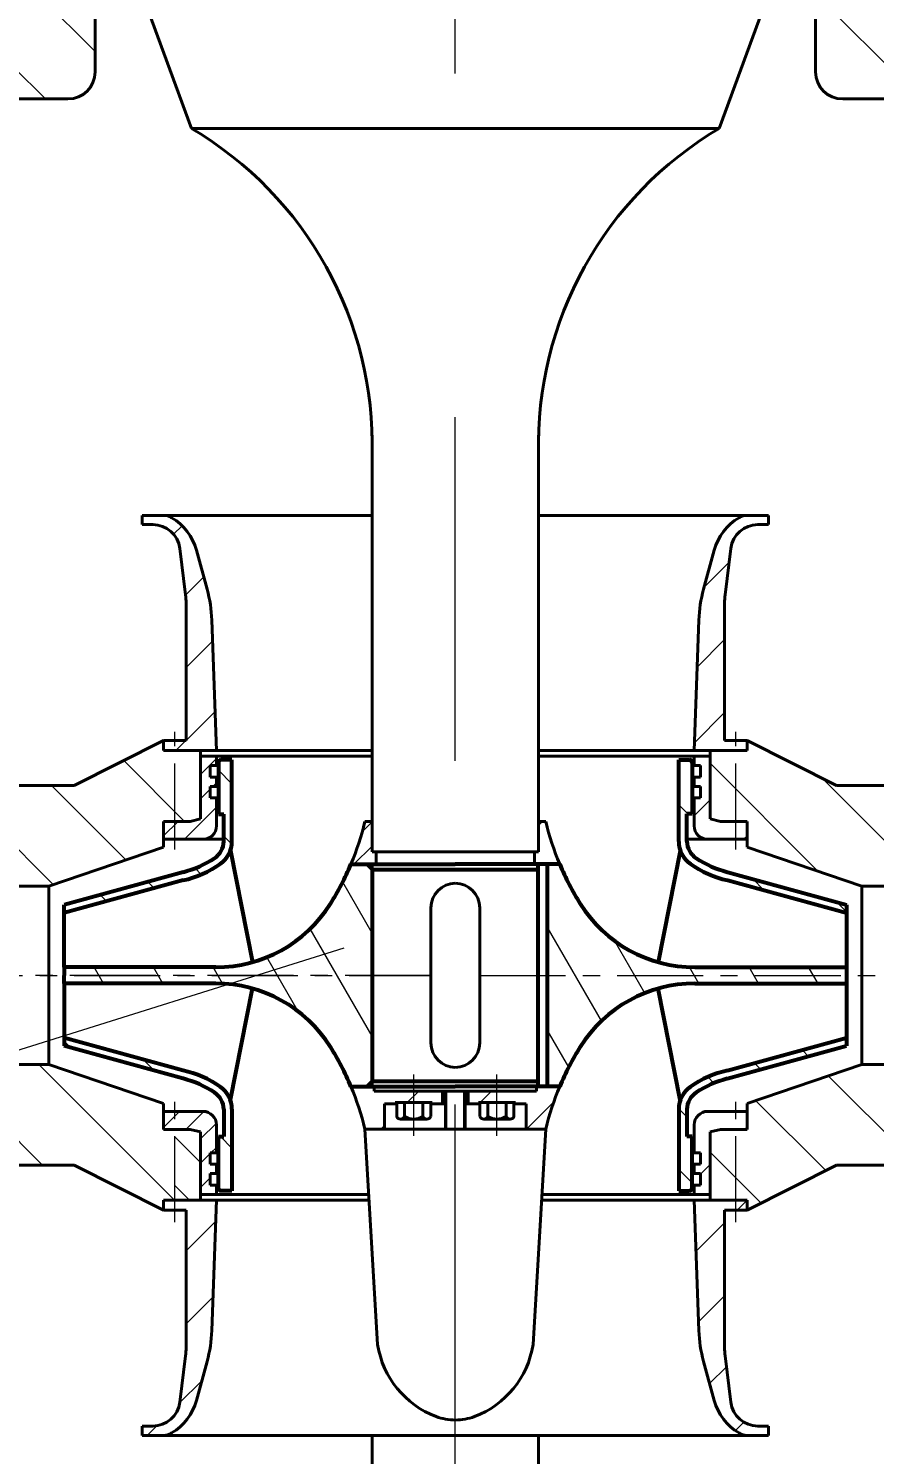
# Model space of a CAD drawing. Header units: millimetres. Extents: x 3913 to 6157, y -487 to 5915.
# Drawn here: x 5035 to 5348, y 277 to 804 of the extents above; entities that cross this region are included whole.
import ezdxf

# ---------------------------------------------------------------- set-up
doc = ezdxf.new("R2010")
doc.units = ezdxf.units.MM
doc.linetypes.add('осевая', pattern=[50.8, 31.75, -6.35, 6.35, -6.35])
doc.layers.get('0').update_dxf_attribs({"lineweight": 40})
for name, color, linetype, lineweight in [('0 МОЙ', 7, 'Continuous', 53), ('Оси', 7, 'осевая', 20), ('штриховка', 7, 'Continuous', 20)]:
    doc.layers.add(name, color=color, linetype=linetype, lineweight=lineweight)
doc.styles.add('ADRF1', font='isocpeur.ttf', dxfattribs={"oblique": 15})
doc.dimstyles.new('гост', dxfattribs={"dimtxt": 20, "dimasz": 30, "dimexe": 2, "dimexo": 0, "dimgap": 7, "dimtad": 1, "dimtoh": 1, "dimdec": 1, "dimtxsty": 'ADRF1', "dimcen": 2.5, "dimadec": 0, "dimazin": 0, "dimtfac": 1, "dimtdec": 1, "dimtmove": 0, "dimatfit": 3, "dimfxl": 1, "dimlwd": 20, "dimlwe": 20, "dimarcsym": 0})

# ---------------------------------------------------------------- blocks, each defined once
blk = doc.blocks.new('*D8')
at = {"layer": 'Defpoints', "color": 0, "transparency": 16777216}
for p in [(5193.03, 5841.21), (5974.94, 5841.21), (5193.03, -208.96)]:
    blk.add_point(p, dxfattribs=at)
at = {"layer": 'Оси', "color": 0, "linetype": 'Continuous', "lineweight": 20, "transparency": 16777216}
for p, q in [((5193.03, 5841.21), (5976.94, 5841.21)), ((5974.94, -148.96), (5974.94, 5781.21)), ((5193.03, -208.96), (5976.94, -208.96))]:
    blk.add_line(p, q, dxfattribs=at)
at = {"layer": 'Оси', "color": 0, "transparency": 16777216}
for points in [[(5964.94, 5781.21), (5984.94, 5781.21), (5974.94, 5841.21)], [(5964.94, -148.96), (5984.94, -148.96), (5974.94, -208.96)]]:
    blk.add_solid(points, dxfattribs=at)
at = {"layer": 'Оси', "color": 0, "transparency": 16777216, "insert": (5932.94, 2816.12), "char_height": 20, "attachment_point": 5, "rotation": 90, "style": 'ADRF1'}
blk.add_mtext('{\\H3.5x;6050}', dxfattribs=at)

msp = doc.modelspace()

# ---------------------------------------------------------------- hatches: boundary and pattern name
at = {"layer": 'Оси'}
h = msp.add_hatch(dxfattribs=at)
h.set_pattern_fill('ANSI31', color=256, scale=5, angle=90)
h.paths.add_polyline_path([(5110.53, 503.24), (5110.53, 533.38), (5106.53, 533.38, 0.414214), (5105.53, 532.38), (5105.53, 513.38), (5107.53, 513.38), (5107.53, 503.24, -0.250362), (5104.04, 497.08, -0.086533), (5092.46, 491.94), (5048.53, 479.88), (5048.53, 476.88), (5092.46, 488.94, 0.105411), (5106.22, 495.02, 0.246185)])
h.paths.add_polyline_path([(5048.53, 430.68), (5048.53, 427.68), (5092.46, 415.62, -0.086533), (5104.04, 410.48, -0.250362), (5107.53, 404.32), (5107.53, 394.18), (5105.53, 394.18), (5105.53, 375.18, 0.414214), (5106.53, 374.18), (5110.53, 374.18), (5110.53, 404.32, 0.246185), (5106.22, 412.54, 0.105411), (5092.46, 418.62)])
h.paths.add_polyline_path([(5280.53, 532.43, 0.414214), (5279.53, 533.43), (5275.53, 533.43), (5275.53, 503.24, 0.246185), (5279.84, 495.02, 0.105411), (5293.6, 488.94), (5337.53, 476.88), (5337.53, 479.88), (5293.6, 491.94, -0.086533), (5282.02, 497.08, -0.250362), (5278.53, 503.24), (5278.53, 513.43), (5280.53, 513.43)])
h.paths.add_polyline_path([(5280.53, 394.18), (5278.53, 394.18), (5278.53, 404.32, -0.250362), (5282.02, 410.48, -0.086533), (5293.6, 415.62), (5337.53, 427.68), (5337.53, 430.68), (5293.6, 418.62, 0.105411), (5279.84, 412.54, 0.246185), (5275.53, 404.32), (5275.53, 374.18), (5279.53, 374.18, 0.414214), (5280.53, 375.18)])
h = msp.add_hatch(dxfattribs=at)
h.set_pattern_fill('ANSI31', color=256, scale=6, angle=75)
h.paths.add_polyline_path([(5162.29, 493), (5160.43, 494.85), (5154.48, 494.85, -0.0414), (5146.87, 480.18, -0.257953), (5104.53, 456.78), (5048.53, 456.78), (5048.53, 453.78), (5162.29, 453.78)])
h.paths.add_polyline_path([(5162.29, 453.78), (5048.53, 453.78), (5048.53, 450.78), (5104.53, 450.78, -0.257953), (5146.87, 427.38, -0.0414), (5154.48, 412.7), (5160.43, 412.7), (5162.29, 414.56)])
h.paths.add_polyline_path([(5281.53, 450.78), (5337.53, 450.78), (5337.53, 453.78), (5226.93, 453.78), (5226.93, 412.7), (5231.59, 412.7, -0.0414), (5239.2, 427.38, -0.257953)])
h.paths.add_polyline_path([(5239.2, 480.18, -0.0414), (5231.59, 494.85), (5226.93, 494.85), (5226.93, 453.78), (5337.53, 453.78), (5337.53, 456.78), (5281.53, 456.78, -0.257953)])
at = {"layer": 'штриховка'}
h = msp.add_hatch(dxfattribs=at)
h.set_pattern_fill('ANSI31', color=256, scale=8, angle=90)
h.paths.add_polyline_path([(4892.86, 856.5), (4892.86, 876.1), (4848.28, 876.1), (4848.28, 863.05), (4794.39, 863.05), (4794.39, 854.11), (4777.25, 854.11), (4777.25, 863.05), (4742.73, 863.05), (4711.39, 829.97), (4711.39, 804.96), (4687.7, 804.96), (4678, 794.72), (4678, 762.07), (4710.94, 762.07), (4710.94, 727.32), (4746.95, 727.32), (4746.95, 762.07), (4756.6, 762.07), (4756.6, 795.36, -0.421846), (4763.44, 802.38), (4939.75, 802.38), (4943.86, 805.7), (4943.86, 856.5)])
h.paths.add_polyline_path([(4742.73, 863.05), (4709.42, 863.05), (4695.06, 846.64), (4711.39, 846.64), (4711.39, 829.97)], flags=17)
h.paths.add_polyline_path([(4698.66, 876.1), (4678, 876.1), (4678, 846.64), (4695.06, 846.64), (4709.42, 863.05), (4698.66, 863.05)], flags=17)
h.paths.add_polyline_path([(4955.37, 856.5), (4943.86, 856.5), (4943.86, 805.7), (4955.37, 815.03)])
h.paths.add_polyline_path([(4998.76, 850.18), (4998.76, 856.5), (4955.37, 856.5), (4955.37, 815.03)], flags=17)
h.paths.add_polyline_path([(5018.28, 846.5), (4998.76, 844.7), (4998.76, 850.18), (4955.37, 815.03), (4955.37, 802.38), (5015.28, 802.38, 0.414214), (5018.28, 805.38)], flags=17)
h.paths.add_polyline_path([(4955.37, 815.03), (4943.86, 805.7), (4943.86, 802.38), (4955.37, 802.38)])
h.paths.add_polyline_path([(4943.86, 788.69), (4922.85, 788.69), (4909.2, 777.63), (4943.86, 777.63)], flags=17)
h.paths.add_polyline_path([(4955.37, 788.69), (4943.86, 788.69), (4943.86, 777.63), (4955.37, 777.63)])
h.paths.add_polyline_path([(5059.96, 787.63), (5059.96, 850.36), (5054.26, 849.83), (5054.26, 857.25), (5043.97, 857.25), (5043.97, 848.88), (5033.54, 847.91), (5033.54, 795.69, -0.414214), (5026.54, 788.69), (4955.37, 788.69), (4955.37, 777.63), (5049.96, 777.63, 0.414214)])
h = msp.add_hatch(dxfattribs=at)
h.set_pattern_fill('ANSI31', color=256, scale=8, angle=90)
h.paths.add_polyline_path([(5493.21, 856.5), (5493.21, 876.1), (5537.79, 876.1), (5537.79, 863.05), (5591.68, 863.05), (5591.68, 854.11), (5608.81, 854.11), (5608.81, 863.05), (5643.34, 863.05), (5674.68, 829.97), (5674.68, 804.96), (5698.36, 804.96), (5708.06, 794.72), (5708.06, 762.07), (5675.12, 762.07), (5675.12, 727.32), (5639.11, 727.32), (5639.11, 762.07), (5629.47, 762.07), (5629.47, 795.36, 0.421846), (5622.62, 802.38), (5446.31, 802.38), (5442.21, 805.7), (5442.21, 856.5)])
h.paths.add_polyline_path([(5643.34, 863.05), (5676.65, 863.05), (5691, 846.64), (5674.68, 846.64), (5674.68, 829.97)], flags=17)
h.paths.add_polyline_path([(5687.4, 876.1), (5708.06, 876.1), (5708.06, 846.64), (5691, 846.64), (5676.65, 863.05), (5687.4, 863.05)], flags=17)
h.paths.add_polyline_path([(5430.69, 856.5), (5442.21, 856.5), (5442.21, 805.7), (5430.69, 815.03)])
h.paths.add_polyline_path([(5387.3, 850.18), (5387.3, 856.5), (5430.69, 856.5), (5430.69, 815.03)], flags=17)
h.paths.add_polyline_path([(5367.78, 846.5), (5387.3, 844.7), (5387.3, 850.18), (5430.69, 815.03), (5430.69, 802.38), (5370.78, 802.38, -0.414214), (5367.78, 805.38)], flags=17)
h.paths.add_polyline_path([(5430.69, 815.03), (5442.21, 805.7), (5442.21, 802.38), (5430.69, 802.38)])
h.paths.add_polyline_path([(5442.21, 788.69), (5463.21, 788.69), (5476.87, 777.63), (5442.21, 777.63)], flags=17)
h.paths.add_polyline_path([(5430.69, 788.69), (5442.21, 788.69), (5442.21, 777.63), (5430.69, 777.63)])
h.paths.add_polyline_path([(5326.11, 787.63), (5326.11, 850.36), (5331.81, 849.83), (5331.81, 857.25), (5342.09, 857.25), (5342.09, 848.88), (5352.52, 847.91), (5352.52, 795.69, 0.414214), (5359.52, 788.69), (5430.69, 788.69), (5430.69, 777.63), (5336.11, 777.63, -0.414214)])
h = msp.add_hatch(dxfattribs=at)
h.set_pattern_fill('ANSI31', color=256, scale=6)
h.paths.add_polyline_path([(5101.34, 596.45), (5097.38, 610.94, 0.198467), (5088.02, 623.01, 0.140532), (5085.37, 623.76), (5077.41, 623.76), (5077.41, 620.34), (5081.32, 620.34, -0.378562), (5091.24, 611.57), (5093.37, 594.4, -0.030819), (5093.56, 591.33), (5093.56, 540.53), (5089.42, 540.53), (5089.42, 536.82), (5104.84, 536.82), (5103.09, 585.07, 0.057759)])
h.paths.add_polyline_path([(5292.5, 591.33, -0.030819), (5292.69, 594.4), (5294.82, 611.57, -0.378562), (5304.74, 620.34), (5308.66, 620.34), (5308.66, 623.76), (5300.66, 623.76, 0.139023), (5298.04, 623.01, 0.198467), (5288.69, 610.94), (5284.72, 596.45, 0.057759), (5282.98, 585.07), (5281.22, 536.82), (5296.64, 536.82), (5296.64, 540.53), (5292.5, 540.53)])
h = msp.add_hatch(dxfattribs=at)
h.set_pattern_fill('ANSI31', color=256, scale=8, angle=90)
h.paths.add_polyline_path([(5085.23, 510.69), (5089.42, 510.69), (5089.42, 536.82), (5085.23, 536.82), (5085.23, 540.53), (5052.18, 523.93), (5003.05, 523.93), (4999.88, 520.88), (4999.88, 489.96), (4999.88, 486.78), (5007.22, 486.78, -0.414214), (5012.22, 481.78), (5012.22, 453.78), (5023.37, 453.78), (5023.37, 481.78, -0.414214), (5028.37, 486.78), (5042.88, 486.78), (5085.23, 501.09), (5085.23, 504.04)])
h.paths.add_polyline_path([(5098.96, 534.76), (5098.96, 536.82), (5089.42, 536.82), (5089.42, 510.69), (5095.11, 510.69), (5098.96, 511.59)])
h.paths.add_polyline_path([(5042.88, 420.78), (5028.37, 420.78, -0.414214), (5023.37, 425.78), (5023.37, 453.78), (5012.22, 453.78), (5012.22, 425.78, -0.414214), (5007.22, 420.78), (4999.88, 420.78), (4999.88, 417.59), (4999.88, 387.48), (5002.25, 383.62), (5052.18, 383.62), (5085.23, 367.03), (5085.23, 370.74), (5089.39, 370.74), (5089.39, 396.87), (5085.23, 396.87), (5085.23, 403.51), (5085.23, 406.46)])
h = msp.add_hatch(dxfattribs=at)
h.set_pattern_fill('ANSI31', color=256, scale=8, angle=90)
edge = h.paths.add_edge_path()
edge.add_line((5343.19, 420.78), (5357.69, 420.78))
edge.add_arc((5357.69, 425.78), 5, 270, 360)
edge.add_line((5362.69, 425.78), (5362.69, 453.78))
edge.add_line((5362.69, 453.78), (5373.84, 453.78))
edge.add_line((5373.84, 453.78), (5373.84, 425.78))
edge.add_arc((5378.7, 425.64), 4.86, 178.3117, 271.6883)
edge.add_line((5378.84, 420.78), (5381.11, 420.78))
edge.add_line((5381.11, 420.78), (5381.11, 387.48))
edge.add_line((5381.11, 387.48), (5380.95, 383.62))
edge.add_line((5380.95, 383.62), (5346.81, 383.62))
edge.add_line((5346.81, 383.62), (5310.64, 409.39))
edge.add_line((5310.64, 409.39), (5343.19, 420.78))
h.paths.add_polyline_path([(5296.67, 396.87), (5300.84, 396.87), (5300.84, 403.51), (5300.84, 406.46), (5310.64, 409.39), (5346.81, 383.62), (5333.88, 383.62), (5300.84, 367.03), (5300.84, 370.74), (5296.67, 370.74)])
h.paths.add_polyline_path([(5287.11, 395.97), (5290.95, 396.87), (5296.67, 396.87), (5296.67, 370.74), (5287.11, 370.74), (5287.11, 372.8)])
edge = h.paths.add_edge_path()
edge.add_line((5300.84, 510.69), (5296.64, 510.69))
edge.add_line((5296.64, 510.69), (5296.64, 536.82))
edge.add_line((5296.64, 536.82), (5300.84, 536.82))
edge.add_line((5300.84, 536.82), (5300.84, 540.53))
edge.add_line((5300.84, 540.53), (5333.88, 523.93))
edge.add_line((5333.88, 523.93), (5385.95, 523.93))
edge.add_line((5385.95, 523.93), (5386.19, 520.88))
edge.add_line((5386.19, 520.88), (5386.19, 486.78))
edge.add_line((5386.19, 486.78), (5377.99, 486.71))
edge.add_arc((5378.84, 481.78), 5, 99.8376, 180)
edge.add_line((5373.84, 481.78), (5373.84, 453.78))
edge.add_line((5373.84, 453.78), (5362.69, 453.78))
edge.add_line((5362.69, 453.78), (5362.69, 481.78))
edge.add_arc((5357.69, 481.78), 5, 0, 90)
edge.add_line((5357.69, 486.78), (5343.19, 486.78))
edge.add_line((5343.19, 486.78), (5300.84, 501.09))
edge.add_line((5300.84, 501.09), (5300.84, 504.04))
edge.add_line((5300.84, 504.04), (5300.84, 510.69))
h.paths.add_polyline_path([(5287.11, 534.76), (5287.11, 536.82), (5296.64, 536.82), (5296.64, 510.69), (5290.95, 510.69), (5287.11, 511.59)])
h = msp.add_hatch(dxfattribs=at)
h.set_pattern_fill('ANSI31', color=256, scale=2)
h.paths.add_polyline_path([(5104.84, 519.42), (5102.52, 519.42), (5102.52, 523.51), (5104.84, 523.51), (5104.84, 527.04), (5102.52, 527.04), (5102.52, 531.37), (5104.84, 531.37), (5104.84, 534.76), (5098.96, 534.76), (5098.96, 511.59), (5095.11, 510.69), (5089.42, 510.69), (5089.42, 504.04), (5099.84, 504.04, 0.414214), (5104.84, 509.04)])
h.paths.add_polyline_path([(5089.42, 510.69), (5085.23, 510.69), (5085.23, 504.04), (5089.42, 504.04)])
h.paths.add_polyline_path([(5104.84, 398.51, 0.414214), (5099.84, 403.51), (5089.39, 403.51), (5089.39, 396.87), (5095.11, 396.87), (5098.96, 395.97), (5098.96, 372.8), (5104.84, 372.8), (5104.84, 376.19), (5102.52, 376.19), (5102.52, 380.52), (5104.84, 380.52), (5104.84, 384.05), (5102.52, 384.05), (5102.52, 388.14), (5104.84, 388.14)])
h.paths.add_polyline_path([(5089.39, 403.51), (5085.23, 403.51), (5085.23, 396.87), (5089.39, 396.87)])
h = msp.add_hatch(dxfattribs=at)
h.set_pattern_fill('ANSI31', color=256, scale=6)
h.paths.add_polyline_path([(5104.84, 519.42), (5102.52, 519.42), (5102.52, 523.51), (5104.84, 523.51), (5104.84, 527.04), (5102.52, 527.04), (5102.52, 531.37), (5104.84, 531.37), (5104.84, 534.76), (5098.96, 534.76), (5098.96, 511.59), (5095.11, 510.69), (5089.42, 510.69), (5089.42, 504.04), (5099.84, 504.04, 0.414214), (5104.84, 509.04)])
h.paths.add_polyline_path([(5089.42, 510.69), (5085.23, 510.69), (5085.23, 504.04), (5089.42, 504.04)])
h.paths.add_polyline_path([(5104.84, 398.51, 0.414214), (5099.84, 403.51), (5089.39, 403.51), (5089.39, 396.87), (5095.11, 396.87), (5098.96, 395.97), (5098.96, 372.8), (5104.84, 372.8), (5104.84, 376.19), (5102.52, 376.19), (5102.52, 380.52), (5104.84, 380.52), (5104.84, 384.05), (5102.52, 384.05), (5102.52, 388.14), (5104.84, 388.14)])
h.paths.add_polyline_path([(5089.39, 403.51), (5085.23, 403.51), (5085.23, 396.87), (5089.39, 396.87)])
h = msp.add_hatch(dxfattribs=at)
h.set_pattern_fill('ANSI31', color=256, scale=6)
h.paths.add_polyline_path([(5281.22, 519.42), (5283.54, 519.42), (5283.54, 523.51), (5281.22, 523.51), (5281.22, 527.04), (5283.54, 527.04), (5283.54, 531.37), (5281.22, 531.37), (5281.22, 534.76), (5287.11, 534.76), (5287.11, 511.59), (5290.95, 510.69), (5296.64, 510.69), (5296.64, 504.04), (5286.22, 504.04, -0.414214), (5281.22, 509.04)])
h.paths.add_polyline_path([(5296.64, 510.69), (5300.84, 510.69), (5300.84, 504.04), (5296.64, 504.04)])
h.paths.add_polyline_path([(5281.22, 398.51, -0.414214), (5286.22, 403.51), (5296.67, 403.51), (5296.67, 396.87), (5290.95, 396.87), (5287.11, 395.97), (5287.11, 372.8), (5281.22, 372.8), (5281.22, 376.19), (5283.54, 376.19), (5283.54, 380.52), (5281.22, 380.52), (5281.22, 384.05), (5283.54, 384.05), (5283.54, 388.14), (5281.22, 388.14)])
h.paths.add_polyline_path([(5296.67, 403.51), (5300.84, 403.51), (5300.84, 396.87), (5296.67, 396.87)])
h = msp.add_hatch(dxfattribs=at)
h.set_pattern_fill('ANSI31', color=256, scale=6)
h.paths.add_polyline_path([(5281.22, 519.42), (5283.54, 519.42), (5283.54, 523.51), (5281.22, 523.51), (5281.22, 527.04), (5283.54, 527.04), (5283.54, 531.37), (5281.22, 531.37), (5281.22, 534.76), (5287.11, 534.76), (5287.11, 511.59), (5290.95, 510.69), (5296.64, 510.69), (5296.64, 504.04), (5286.22, 504.04, -0.414214), (5281.22, 509.04)])
h.paths.add_polyline_path([(5296.64, 510.69), (5300.84, 510.69), (5300.84, 504.04), (5296.64, 504.04)])
h.paths.add_polyline_path([(5281.22, 398.51, -0.414214), (5286.22, 403.51), (5296.67, 403.51), (5296.67, 396.87), (5290.95, 396.87), (5287.11, 395.97), (5287.11, 372.8), (5281.22, 372.8), (5281.22, 376.19), (5283.54, 376.19), (5283.54, 380.52), (5281.22, 380.52), (5281.22, 384.05), (5283.54, 384.05), (5283.54, 388.14), (5281.22, 388.14)])
h.paths.add_polyline_path([(5296.67, 403.51), (5300.84, 403.51), (5300.84, 396.87), (5296.67, 396.87)])
h = msp.add_hatch(dxfattribs=at)
h.set_pattern_fill('ANSI31', color=256, scale=2)
h.paths.add_polyline_path([(5162.29, 501.25), (5162.29, 510.58), (5159.65, 510.58, -0.0414), (5154.57, 494.85), (5163.83, 494.85), (5163.83, 499.43), (5162.29, 499.43)])
h = msp.add_hatch(dxfattribs=at)
h.set_pattern_fill('ANSI31', color=256, scale=6)
h.paths.add_polyline_path([(5162.29, 501.25), (5162.29, 510.58), (5159.65, 510.58, -0.0414), (5154.57, 494.85), (5163.83, 494.85), (5163.83, 499.43), (5162.29, 499.43)])
h = msp.add_hatch(dxfattribs=at)
h.set_pattern_fill('ANSI31', color=256, scale=6)
h.paths.add_polyline_path([(5223.78, 501.25), (5223.78, 510.58), (5226.41, 510.58, 0.0414), (5231.5, 494.85), (5222.24, 494.85), (5222.24, 499.43), (5223.78, 499.43)])
h = msp.add_hatch(dxfattribs=at)
h.set_pattern_fill('ANSI31', color=256, scale=6)
h.paths.add_polyline_path([(5223.78, 501.25), (5223.78, 510.58), (5226.41, 510.58, 0.0414), (5231.5, 494.85), (5222.24, 494.85), (5222.24, 499.43), (5223.78, 499.43)])
h = msp.add_hatch(dxfattribs=at)
h.set_pattern_fill('ANSI31', color=256, scale=6)
h.paths.add_polyline_path([(5177.66, 410.98), (5163.1, 410.98), (5163.1, 412.7), (5154.57, 412.7, -0.0414), (5159.65, 396.97), (5162.29, 396.97), (5166.84, 396.97), (5166.84, 406.3), (5170.85, 406.3), (5170.85, 406.75), (5177.66, 406.75)])
h.paths.add_polyline_path([(5188.24, 410.98), (5177.66, 410.98), (5177.66, 406.75), (5184.47, 406.75), (5184.47, 406.3), (5188.24, 406.3)])
h = msp.add_hatch(dxfattribs=at)
h.set_pattern_fill('ANSI31', color=256, scale=6)
h.paths.add_polyline_path([(5208.4, 410.98), (5222.96, 410.98), (5222.96, 412.7), (5231.5, 412.7, 0.0414), (5226.41, 396.97), (5223.78, 396.97), (5219.22, 396.97), (5219.22, 406.3), (5215.21, 406.3), (5215.21, 406.75), (5208.4, 406.75)])
h.paths.add_polyline_path([(5197.82, 410.98), (5208.4, 410.98), (5208.4, 406.75), (5201.6, 406.75), (5201.6, 406.3), (5197.82, 406.3)])
h = msp.add_hatch(dxfattribs=at)
h.set_pattern_fill('ANSI31', color=256, scale=4, angle=90)
h.set_pattern_definition([(135, (4134.474, -464.986), (-8.98026, -8.98026), [])])
h.paths.add_polyline_path([(5098.96, 395.97), (5095.11, 396.87), (5089.39, 396.87), (5089.39, 370.74), (5098.96, 370.74), (5098.96, 372.8)])
h = msp.add_hatch(dxfattribs=at)
h.set_pattern_fill('ANSI31', color=256, scale=6)
h.paths.add_polyline_path([(5104.84, 370.74), (5085.23, 370.74), (5085.23, 367.03), (5093.56, 367.03), (5093.56, 316.23, -0.030819), (5093.37, 313.15), (5091.24, 295.99, -0.378562), (5081.32, 287.22), (5077.41, 287.22), (5077.41, 283.79), (5085.4, 283.79, 0.139023), (5088.02, 284.54, 0.198467), (5097.38, 296.62), (5101.34, 311.11, 0.057759), (5103.09, 322.49)])
h = msp.add_hatch(dxfattribs=at)
h.set_pattern_fill('ANSI31', color=256, scale=6)
h.paths.add_polyline_path([(5281.22, 370.74), (5300.84, 370.74), (5300.84, 367.03), (5292.5, 367.03), (5292.5, 316.23, 0.030819), (5292.69, 313.15), (5294.82, 295.99, 0.378562), (5304.74, 287.22), (5308.66, 287.22), (5308.66, 283.79), (5300.66, 283.79, -0.139023), (5298.04, 284.54, -0.198467), (5288.69, 296.62), (5284.72, 311.11, -0.057759), (5282.98, 322.49)])

# ---------------------------------------------------------------- linework, layer by layer
for p, q in [((5059.96, 850.36), (5059.96, 787.63)), ((5326.11, 850.36), (5326.11, 787.63)), ((5073.48, 827.09), (5095.52, 766.73)), ((5312.58, 827.09), (5290.54, 766.73)), ((4779.93, 777.63), (5049.96, 777.63)), ((5606.13, 777.63), (5336.11, 777.63)), ((5095.52, 766.73), (5193.03, 766.73)), ((5290.54, 766.73), (5193.03, 766.73)), ((5162.29, 510.58), (5162.29, 653.37)), ((5162.29, 510.58), (5162.29, 649.77)), ((5223.78, 510.58), (5223.78, 653.37)), ((5223.78, 510.58), (5223.78, 650.37)), ((5085.4, 623.76), (5077.41, 623.76)), ((5077.41, 623.76), (5077.41, 620.34)), ((5077.41, 623.76), (5162.29, 623.76)), ((5085.4, 623.76), (5077.41, 623.76)), ((5077.41, 623.76), (5077.41, 620.34)), ((5077.41, 623.76), (5162.29, 623.76)), ((5088.23, 622.89), (5087.92, 623.07)), ((5088.23, 622.89), (5087.92, 623.07)), ((5308.66, 623.76), (5223.78, 623.76)), ((5308.66, 623.76), (5223.78, 623.76)), ((5297.83, 622.89), (5298.14, 623.07)), ((5297.83, 622.89), (5298.14, 623.07)), ((5300.66, 623.76), (5308.66, 623.76)), ((5300.66, 623.76), (5308.66, 623.76)), ((5308.66, 623.76), (5308.66, 620.34)), ((5308.66, 623.76), (5308.66, 620.34)), ((5081.32, 620.34), (5077.41, 620.34)), ((5081.32, 620.34), (5077.41, 620.34)), ((5304.74, 620.34), (5308.66, 620.34)), ((5304.74, 620.34), (5308.66, 620.34)), ((5093.37, 594.4), (5091.24, 611.57)), ((5093.37, 594.4), (5091.24, 611.57)), ((5292.69, 594.4), (5294.82, 611.57)), ((5292.69, 594.4), (5294.82, 611.57)), ((5101.34, 596.45), (5097.38, 610.94)), ((5101.34, 596.45), (5097.38, 610.94)), ((5284.72, 596.45), (5288.69, 610.94)), ((5284.72, 596.45), (5288.69, 610.94)), ((5093.56, 540.53), (5093.56, 591.33)), ((5093.56, 540.53), (5093.56, 591.33)), ((5292.5, 540.53), (5292.5, 591.33)), ((5292.5, 540.53), (5292.5, 591.33)), ((5104.84, 536.82), (5103.09, 585.07)), ((5104.84, 536.82), (5103.09, 585.07)), ((5281.22, 536.82), (5282.98, 585.07)), ((5281.22, 536.82), (5282.98, 585.07)), ((5085.23, 540.53), (5052.18, 523.93)), ((5085.23, 540.53), (5052.18, 523.93)), ((5085.23, 540.53), (5052.18, 523.93)), ((5085.23, 536.82), (5085.23, 540.53)), ((5085.23, 540.53), (5093.56, 540.53)), ((5085.23, 536.82), (5085.23, 540.53)), ((5085.23, 540.53), (5093.56, 540.53)), ((5300.84, 540.53), (5292.5, 540.53)), ((5300.84, 540.53), (5292.5, 540.53)), ((5300.84, 540.53), (5333.88, 523.93)), ((5300.84, 536.82), (5300.84, 540.53)), ((5300.84, 540.53), (5333.88, 523.93)), ((5300.84, 540.53), (5333.88, 523.93)), ((5300.84, 536.82), (5300.84, 540.53)), ((5104.84, 536.82), (5085.23, 536.82)), ((5104.84, 536.82), (5085.23, 536.82)), ((5098.96, 534.76), (5098.96, 536.82)), ((5098.96, 534.76), (5098.96, 536.82)), ((5098.96, 511.59), (5098.96, 534.76)), ((5098.96, 534.76), (5162.29, 534.76)), ((5098.96, 511.59), (5098.96, 534.76)), ((5098.96, 511.59), (5098.96, 534.76)), ((5098.96, 534.76), (5162.29, 534.76)), ((5104.84, 536.82), (5162.29, 536.82)), ((5104.84, 536.82), (5162.29, 536.82)), ((5104.84, 534.76), (5104.84, 531.37)), ((5104.84, 534.76), (5104.84, 531.37)), ((5162.25, 533.38), (5162.29, 533.38)), ((5162.25, 533.38), (5162.29, 533.38)), ((5162.25, 533.38), (5162.29, 533.38)), ((5162.25, 533.38), (5162.29, 533.38)), ((5281.22, 536.82), (5223.78, 536.82)), ((5281.22, 536.82), (5223.78, 536.82)), ((5287.11, 534.76), (5223.78, 534.76)), ((5287.11, 534.76), (5223.78, 534.76)), ((5223.81, 533.38), (5223.78, 533.38)), ((5223.81, 533.38), (5223.78, 533.38)), ((5223.81, 533.38), (5223.78, 533.38)), ((5223.81, 533.38), (5223.78, 533.38)), ((5281.22, 536.82), (5300.84, 536.82)), ((5281.22, 536.82), (5300.84, 536.82)), ((5281.22, 534.76), (5281.22, 531.37)), ((5281.22, 534.76), (5281.22, 531.37)), ((5287.11, 534.76), (5287.11, 536.82)), ((5287.11, 534.76), (5287.11, 536.82)), ((5287.11, 511.59), (5287.11, 534.76)), ((5287.11, 511.59), (5287.11, 534.76)), ((5287.11, 511.59), (5287.11, 534.76)), ((5104.84, 531.37), (5102.52, 531.37)), ((5102.52, 531.37), (5102.52, 527.04)), ((5104.84, 531.37), (5102.52, 531.37)), ((5102.52, 531.37), (5102.52, 527.04)), ((5102.52, 527.04), (5104.84, 527.04)), ((5102.52, 527.04), (5104.84, 527.04)), ((5104.84, 531.37), (5105.53, 531.37)), ((5104.84, 527.04), (5104.84, 523.51)), ((5104.84, 527.04), (5104.84, 523.51)), ((5104.84, 527.04), (5104.84, 523.51)), ((5104.84, 527.04), (5104.84, 523.51)), ((5104.84, 527.04), (5104.84, 523.51)), ((5104.84, 527.04), (5104.84, 523.51)), ((5104.84, 527.04), (5105.53, 527.04)), ((5281.22, 531.37), (5280.53, 531.37)), ((5281.22, 527.04), (5280.53, 527.04)), ((5281.22, 531.37), (5283.54, 531.37)), ((5281.22, 531.37), (5283.54, 531.37)), ((5281.22, 527.04), (5281.22, 523.51)), ((5281.22, 527.04), (5281.22, 523.51)), ((5283.54, 527.04), (5281.22, 527.04)), ((5281.22, 527.04), (5281.22, 523.51)), ((5281.22, 527.04), (5281.22, 523.51)), ((5281.22, 527.04), (5281.22, 523.51)), ((5281.22, 527.04), (5281.22, 523.51)), ((5283.54, 527.04), (5281.22, 527.04)), ((5283.54, 531.37), (5283.54, 527.04)), ((5283.54, 531.37), (5283.54, 527.04)), ((5052.18, 523.93), (4938.34, 523.93)), ((5052.18, 523.93), (4938.34, 523.93)), ((5104.84, 523.51), (5102.52, 523.51)), ((5102.52, 523.51), (5102.52, 519.42)), ((5104.84, 523.51), (5102.52, 523.51)), ((5102.52, 523.51), (5102.52, 519.42)), ((5104.84, 523.51), (5102.52, 523.51)), ((5102.52, 523.51), (5102.52, 519.42)), ((5104.84, 523.51), (5105.53, 523.51)), ((5281.22, 523.51), (5280.53, 523.51)), ((5281.22, 523.51), (5283.54, 523.51)), ((5281.22, 523.51), (5283.54, 523.51)), ((5281.22, 523.51), (5283.54, 523.51)), ((5283.54, 523.51), (5283.54, 519.42)), ((5283.54, 523.51), (5283.54, 519.42)), ((5283.54, 523.51), (5283.54, 519.42)), ((5333.88, 523.93), (5447.73, 523.93)), ((5333.88, 523.93), (5447.73, 523.93)), ((5102.52, 519.42), (5104.84, 519.42)), ((5102.52, 519.42), (5104.84, 519.42)), ((5102.52, 519.42), (5104.84, 519.42)), ((5104.84, 519.42), (5104.84, 509.04)), ((5104.84, 519.42), (5104.84, 509.04)), ((5104.84, 519.42), (5104.84, 509.04)), ((5104.84, 519.42), (5105.53, 519.42)), ((5281.22, 519.42), (5280.53, 519.42)), ((5281.22, 519.42), (5281.22, 509.04)), ((5283.54, 519.42), (5281.22, 519.42)), ((5281.22, 519.42), (5281.22, 509.04)), ((5283.54, 519.42), (5281.22, 519.42)), ((5281.22, 519.42), (5281.22, 509.04)), ((5283.54, 519.42), (5281.22, 519.42)), ((5095.11, 510.69), (5098.96, 511.59)), ((5095.11, 510.69), (5098.96, 511.59)), ((5095.11, 510.69), (5098.96, 511.59)), ((5095.11, 510.69), (5098.96, 511.59)), ((5095.11, 510.69), (5098.96, 511.59)), ((5095.11, 510.69), (5098.96, 511.59)), ((5290.95, 510.69), (5287.11, 511.59)), ((5290.95, 510.69), (5287.11, 511.59)), ((5290.95, 510.69), (5287.11, 511.59)), ((5290.95, 510.69), (5287.11, 511.59)), ((5290.95, 510.69), (5287.11, 511.59)), ((5290.95, 510.69), (5287.11, 511.59)), ((5095.11, 510.69), (5085.23, 510.69)), ((5085.23, 504.04), (5085.23, 510.69)), ((5095.11, 510.69), (5085.23, 510.69)), ((5085.23, 504.04), (5085.23, 510.69)), ((5095.11, 510.69), (5085.23, 510.69)), ((5085.23, 504.04), (5085.23, 510.69)), ((5159.65, 510.58), (5162.29, 510.58)), ((5159.65, 510.58), (5162.29, 510.58)), ((5162.29, 510.58), (5162.29, 501.25)), ((5162.29, 510.58), (5162.29, 501.25)), ((5162.29, 510.58), (5162.29, 501.25)), ((5223.78, 510.58), (5223.78, 501.25)), ((5223.78, 510.58), (5223.78, 501.25)), ((5226.41, 510.58), (5223.78, 510.58)), ((5223.78, 510.58), (5223.78, 501.25)), ((5226.41, 510.58), (5223.78, 510.58)), ((5290.95, 510.69), (5300.84, 510.69)), ((5290.95, 510.69), (5300.84, 510.69)), ((5290.95, 510.69), (5300.84, 510.69)), ((5300.84, 504.04), (5300.84, 510.69)), ((5300.84, 504.04), (5300.84, 510.69)), ((5300.84, 504.04), (5300.84, 510.69)), ((5085.23, 501.09), (5042.88, 486.78)), ((5100.09, 504.04), (5085.23, 504.04)), ((5085.23, 504.04), (5085.23, 501.09)), ((5100.09, 504.04), (5085.23, 504.04)), ((5085.23, 504.04), (5085.23, 501.09)), ((5100.09, 504.04), (5085.23, 504.04)), ((5085.23, 504.04), (5085.23, 501.09)), ((5100.09, 504.04), (5095.11, 504.04)), ((5100.09, 504.04), (5095.11, 504.04)), ((5100.09, 504.04), (5095.11, 504.04)), ((5099.84, 504.04), (5106.13, 504.04)), ((5099.84, 504.04), (5107.53, 504.04)), ((5162.29, 501.25), (5162.29, 499.43)), ((5162.29, 501.25), (5162.29, 499.43)), ((5162.29, 501.25), (5162.29, 499.43)), ((5223.78, 501.25), (5223.78, 499.43)), ((5223.78, 501.25), (5223.78, 499.43)), ((5223.78, 501.25), (5223.78, 499.43)), ((5286.22, 504.04), (5278.53, 504.04)), ((5286.22, 504.04), (5279.93, 504.04)), ((5285.97, 504.04), (5290.95, 504.04)), ((5285.97, 504.04), (5300.84, 504.04)), ((5285.97, 504.04), (5290.95, 504.04)), ((5285.97, 504.04), (5300.84, 504.04)), ((5285.97, 504.04), (5290.95, 504.04)), ((5285.97, 504.04), (5300.84, 504.04)), ((5300.84, 504.04), (5300.84, 501.09)), ((5300.84, 504.04), (5300.84, 501.09)), ((5300.84, 504.04), (5300.84, 501.09)), ((5300.84, 501.09), (5343.19, 486.78)), ((5163.83, 499.43), (5162.29, 499.43)), ((5163.83, 499.43), (5162.29, 499.43)), ((5163.83, 499.43), (5162.29, 499.43)), ((5163.83, 494.85), (5163.83, 499.43)), ((5163.83, 499.43), (5193.03, 499.43)), ((5163.83, 494.85), (5163.83, 499.43)), ((5163.83, 499.43), (5193.03, 499.43)), ((5163.83, 494.85), (5163.83, 499.43)), ((5163.83, 499.43), (5193.03, 499.43)), ((5222.24, 499.43), (5193.03, 499.43)), ((5222.24, 499.43), (5193.03, 499.43)), ((5222.24, 499.43), (5193.03, 499.43)), ((5222.24, 494.85), (5222.24, 499.43)), ((5222.24, 499.43), (5223.78, 499.43)), ((5222.24, 494.85), (5222.24, 499.43)), ((5222.24, 499.43), (5223.78, 499.43)), ((5222.24, 494.85), (5222.24, 499.43)), ((5222.24, 499.43), (5223.78, 499.43)), ((5154.57, 494.85), (5193.03, 494.85)), ((5154.57, 494.85), (5193.03, 494.85)), ((5154.57, 494.85), (5193.03, 494.85)), ((5162.29, 494.85), (5162.29, 453.78)), ((5162.29, 494.85), (5162.29, 453.78)), ((5231.5, 494.85), (5193.03, 494.85)), ((5231.5, 494.85), (5193.03, 494.85)), ((5231.5, 494.85), (5193.03, 494.85)), ((5223.78, 494.85), (5223.78, 453.78)), ((5223.78, 494.85), (5223.78, 453.78)), ((5042.88, 486.78), (5028.37, 486.78)), ((5042.88, 420.78), (5042.88, 486.78)), ((5343.19, 486.78), (5357.69, 486.78)), ((5343.19, 420.78), (5343.19, 486.78)), ((5184.03, 478.78), (5184.03, 453.78)), ((5184.03, 478.78), (5184.03, 453.78)), ((5202.03, 478.78), (5202.03, 453.78)), ((5202.03, 478.78), (5202.03, 453.78)), ((5162.29, 412.7), (5162.29, 453.78)), ((5162.29, 412.7), (5162.29, 453.78)), ((5184.03, 428.78), (5184.03, 453.78)), ((5184.03, 428.78), (5184.03, 453.78)), ((5202.03, 428.78), (5202.03, 453.78)), ((5202.03, 428.78), (5202.03, 453.78)), ((5223.78, 412.7), (5223.78, 453.78)), ((5223.78, 412.7), (5223.78, 453.78)), ((5042.88, 420.78), (5028.37, 420.78)), ((5085.23, 406.46), (5042.88, 420.78)), ((5300.84, 406.46), (5343.19, 420.78)), ((5343.19, 420.78), (5357.69, 420.78)), ((5154.57, 412.7), (5193.03, 412.7)), ((5193.03, 412.7), (5154.57, 412.7)), ((5193.03, 412.7), (5154.57, 412.7)), ((5154.57, 412.7), (5193.03, 412.7)), ((5154.57, 412.7), (5193.03, 412.7)), ((5193.03, 412.7), (5154.57, 412.7)), ((5193.03, 412.7), (5154.57, 412.7)), ((5154.57, 412.7), (5193.03, 412.7)), ((5163.1, 412.7), (5163.1, 410.98)), ((5163.1, 412.7), (5163.1, 410.98)), ((5231.5, 412.7), (5193.03, 412.7)), ((5193.03, 412.7), (5231.5, 412.7)), ((5193.03, 412.7), (5231.5, 412.7)), ((5231.5, 412.7), (5193.03, 412.7)), ((5231.5, 412.7), (5193.03, 412.7)), ((5193.03, 412.7), (5231.5, 412.7)), ((5193.03, 412.7), (5231.5, 412.7)), ((5231.5, 412.7), (5193.03, 412.7)), ((5222.96, 412.7), (5222.96, 410.98)), ((5222.96, 412.7), (5222.96, 410.98)), ((5085.23, 403.51), (5085.23, 406.46)), ((5085.23, 403.51), (5085.23, 406.46)), ((5163.1, 410.98), (5193.03, 410.98)), ((5163.1, 410.98), (5193.03, 410.98)), ((5166.83, 406.3), (5171.37, 406.3)), ((5166.83, 406.3), (5171.37, 406.3)), ((5166.84, 396.97), (5166.84, 406.3)), ((5166.84, 396.97), (5166.84, 406.3)), ((5170.85, 406.3), (5170.85, 406.75)), ((5170.85, 406.75), (5177.66, 406.75)), ((5170.85, 406.3), (5170.85, 406.75)), ((5170.85, 406.75), (5177.66, 406.75)), ((5171.37, 401.62), (5171.37, 406.75)), ((5171.37, 401.62), (5171.37, 406.75)), ((5174.26, 406.75), (5174.26, 401.62)), ((5174.26, 406.75), (5174.26, 401.62)), ((5184.47, 406.75), (5177.66, 406.75)), ((5184.47, 406.75), (5177.66, 406.75)), ((5181.06, 406.75), (5181.06, 401.62)), ((5181.06, 406.75), (5181.06, 401.62)), ((5183.95, 401.62), (5183.95, 406.75)), ((5183.95, 401.62), (5183.95, 406.75)), ((5189.37, 406.3), (5183.95, 406.3)), ((5189.37, 406.3), (5183.95, 406.3)), ((5184.47, 406.3), (5184.47, 406.75)), ((5184.47, 406.3), (5184.47, 406.75)), ((5188.24, 410.98), (5188.24, 406.3)), ((5188.24, 410.98), (5188.24, 406.3)), ((5189.37, 410.98), (5189.37, 396.97)), ((5189.37, 410.98), (5189.37, 396.97)), ((5222.96, 410.98), (5193.03, 410.98)), ((5222.96, 410.98), (5193.03, 410.98)), ((5196.69, 410.98), (5196.69, 396.97)), ((5196.69, 410.98), (5196.69, 396.97)), ((5196.69, 406.3), (5202.12, 406.3)), ((5196.69, 406.3), (5202.12, 406.3)), ((5197.82, 410.98), (5197.82, 406.3)), ((5197.82, 410.98), (5197.82, 406.3)), ((5201.6, 406.75), (5208.4, 406.75)), ((5201.6, 406.3), (5201.6, 406.75)), ((5201.6, 406.75), (5208.4, 406.75)), ((5201.6, 406.3), (5201.6, 406.75)), ((5202.12, 401.62), (5202.12, 406.75)), ((5202.12, 401.62), (5202.12, 406.75)), ((5205, 406.75), (5205, 401.62)), ((5205, 406.75), (5205, 401.62)), ((5215.21, 406.75), (5208.4, 406.75)), ((5215.21, 406.75), (5208.4, 406.75)), ((5211.81, 406.75), (5211.81, 401.62)), ((5211.81, 406.75), (5211.81, 401.62)), ((5214.69, 401.62), (5214.69, 406.75)), ((5214.69, 401.62), (5214.69, 406.75)), ((5219.24, 406.3), (5214.69, 406.3)), ((5219.24, 406.3), (5214.69, 406.3)), ((5215.21, 406.3), (5215.21, 406.75)), ((5215.21, 406.3), (5215.21, 406.75)), ((5219.22, 396.97), (5219.22, 406.3)), ((5219.22, 396.97), (5219.22, 406.3)), ((5300.84, 403.51), (5300.84, 406.46)), ((5300.84, 403.51), (5300.84, 406.46)), ((5100.09, 403.51), (5085.23, 403.51)), ((5085.23, 396.87), (5085.23, 403.51)), ((5099.84, 403.51), (5085.23, 403.51)), ((5085.23, 396.87), (5085.23, 403.51)), ((5177.66, 400.63), (5172.8, 400.63)), ((5177.66, 400.63), (5172.8, 400.63)), ((5177.66, 400.63), (5182.52, 400.63)), ((5177.66, 400.63), (5182.52, 400.63)), ((5208.4, 400.63), (5203.54, 400.63)), ((5208.4, 400.63), (5203.54, 400.63)), ((5208.4, 400.63), (5213.27, 400.63)), ((5208.4, 400.63), (5213.27, 400.63)), ((5285.97, 403.51), (5300.84, 403.51)), ((5286.22, 403.51), (5300.84, 403.51)), ((5300.84, 396.87), (5300.84, 403.51)), ((5300.84, 396.87), (5300.84, 403.51)), ((5095.11, 396.87), (5085.23, 396.87)), ((5095.11, 396.87), (5085.23, 396.87)), ((5095.11, 396.87), (5098.96, 395.97)), ((5095.11, 396.87), (5098.96, 395.97)), ((5098.96, 395.97), (5098.96, 372.8)), ((5098.96, 395.97), (5098.96, 372.8)), ((5104.84, 388.14), (5104.84, 398.51)), ((5104.84, 388.14), (5104.84, 398.51)), ((5159.65, 396.97), (5162.29, 396.97)), ((5159.65, 396.97), (5164.33, 317.32)), ((5159.65, 396.97), (5162.29, 396.97)), ((5159.65, 396.97), (5164.33, 317.32)), ((5162.29, 396.97), (5193.03, 396.97)), ((5193.03, 396.97), (5162.29, 396.97)), ((5193.03, 396.97), (5162.29, 396.97)), ((5162.29, 396.97), (5193.03, 396.97)), ((5162.29, 396.97), (5193.03, 396.97)), ((5193.03, 396.97), (5162.29, 396.97)), ((5193.03, 396.97), (5162.29, 396.97)), ((5162.29, 396.97), (5193.03, 396.97)), ((5223.78, 396.97), (5193.03, 396.97)), ((5193.03, 396.97), (5223.78, 396.97)), ((5193.03, 396.97), (5223.78, 396.97)), ((5223.78, 396.97), (5193.03, 396.97)), ((5223.78, 396.97), (5193.03, 396.97)), ((5193.03, 396.97), (5223.78, 396.97)), ((5193.03, 396.97), (5223.78, 396.97)), ((5223.78, 396.97), (5193.03, 396.97)), ((5226.41, 396.97), (5221.73, 317.32)), ((5226.41, 396.97), (5221.73, 317.32)), ((5226.41, 396.97), (5223.78, 396.97)), ((5226.41, 396.97), (5223.78, 396.97)), ((5281.22, 388.14), (5281.22, 398.51)), ((5281.22, 388.14), (5281.22, 398.51)), ((5290.95, 396.87), (5287.11, 395.97)), ((5290.95, 396.87), (5287.11, 395.97)), ((5287.11, 395.97), (5287.11, 372.8)), ((5287.11, 395.97), (5287.11, 372.8)), ((5290.95, 396.87), (5300.84, 396.87)), ((5290.95, 396.87), (5300.84, 396.87)), ((5102.52, 384.05), (5102.52, 388.14)), ((5102.52, 388.14), (5104.84, 388.14)), ((5102.52, 384.05), (5102.52, 388.14)), ((5102.52, 388.14), (5104.84, 388.14)), ((5283.54, 388.14), (5281.22, 388.14)), ((5283.54, 388.14), (5281.22, 388.14)), ((5283.54, 384.05), (5283.54, 388.14)), ((5283.54, 384.05), (5283.54, 388.14)), ((5052.18, 383.62), (4936.94, 383.62)), ((5052.18, 383.62), (4936.94, 383.62)), ((5085.23, 367.03), (5052.18, 383.62)), ((5085.23, 367.03), (5052.18, 383.62)), ((5104.84, 384.05), (5102.52, 384.05)), ((5104.84, 384.05), (5102.52, 384.05)), ((5102.52, 376.19), (5102.52, 380.52)), ((5102.52, 380.52), (5104.84, 380.52)), ((5102.52, 376.19), (5102.52, 380.52)), ((5102.52, 380.52), (5104.84, 380.52)), ((5104.84, 380.52), (5104.84, 384.05)), ((5104.84, 380.52), (5104.84, 384.05)), ((5281.22, 380.52), (5281.22, 384.05)), ((5281.22, 384.05), (5283.54, 384.05)), ((5281.22, 380.52), (5281.22, 384.05)), ((5281.22, 384.05), (5283.54, 384.05)), ((5283.54, 380.52), (5281.22, 380.52)), ((5283.54, 380.52), (5281.22, 380.52)), ((5283.54, 376.19), (5283.54, 380.52)), ((5283.54, 376.19), (5283.54, 380.52)), ((5300.84, 367.03), (5333.88, 383.62)), ((5300.84, 367.03), (5333.88, 383.62)), ((5333.88, 383.62), (5449.12, 383.62)), ((5333.88, 383.62), (5449.12, 383.62)), ((5104.84, 376.19), (5102.52, 376.19)), ((5104.84, 376.19), (5102.52, 376.19)), ((5104.84, 372.8), (5104.84, 376.19)), ((5104.84, 372.8), (5104.84, 376.19)), ((5281.22, 372.8), (5281.22, 376.19)), ((5281.22, 376.19), (5283.54, 376.19)), ((5281.22, 372.8), (5281.22, 376.19)), ((5281.22, 376.19), (5283.54, 376.19)), ((5104.84, 370.74), (5085.23, 370.74)), ((5085.23, 370.74), (5085.23, 367.03)), ((5104.84, 370.74), (5085.23, 370.74)), ((5085.23, 370.74), (5085.23, 367.03)), ((5098.96, 372.8), (5161.07, 372.8)), ((5098.96, 372.8), (5098.96, 370.74)), ((5098.96, 372.8), (5161.07, 372.8)), ((5098.96, 372.8), (5098.96, 370.74)), ((5104.84, 370.74), (5103.09, 322.49)), ((5104.84, 370.74), (5103.09, 322.49)), ((5104.84, 370.74), (5161.19, 370.74)), ((5104.84, 370.74), (5161.19, 370.74)), ((5281.22, 370.74), (5224.87, 370.74)), ((5281.22, 370.74), (5224.87, 370.74)), ((5287.11, 372.8), (5224.99, 372.8)), ((5287.11, 372.8), (5224.99, 372.8)), ((5281.22, 370.74), (5300.84, 370.74)), ((5281.22, 370.74), (5282.98, 322.49)), ((5281.22, 370.74), (5300.84, 370.74)), ((5281.22, 370.74), (5282.98, 322.49)), ((5287.11, 372.8), (5287.11, 370.74)), ((5287.11, 372.8), (5287.11, 370.74)), ((5300.84, 370.74), (5300.84, 367.03)), ((5300.84, 370.74), (5300.84, 367.03)), ((5085.23, 367.03), (5093.56, 367.03)), ((5085.23, 367.03), (5093.56, 367.03)), ((5093.56, 367.03), (5093.56, 316.23)), ((5093.56, 367.03), (5093.56, 316.23)), ((5300.84, 367.03), (5292.5, 367.03)), ((5292.5, 367.03), (5292.5, 316.23)), ((5300.84, 367.03), (5292.5, 367.03)), ((5292.5, 367.03), (5292.5, 316.23)), ((5093.37, 313.15), (5091.24, 295.99)), ((5093.37, 313.15), (5091.24, 295.99)), ((5101.34, 311.11), (5097.38, 296.62)), ((5101.34, 311.11), (5097.38, 296.62)), ((5284.72, 311.11), (5288.69, 296.62)), ((5284.72, 311.11), (5288.69, 296.62)), ((5292.69, 313.15), (5294.82, 295.99)), ((5292.69, 313.15), (5294.82, 295.99)), ((5081.32, 287.22), (5077.41, 287.22)), ((5077.41, 283.79), (5077.41, 287.22)), ((5081.32, 287.22), (5077.41, 287.22)), ((5077.41, 283.79), (5077.41, 287.22)), ((5088.23, 284.66), (5087.92, 284.48)), ((5088.23, 284.66), (5087.92, 284.48)), ((5297.83, 284.66), (5298.14, 284.48)), ((5297.83, 284.66), (5298.14, 284.48)), ((5304.74, 287.22), (5308.66, 287.22)), ((5304.74, 287.22), (5308.66, 287.22)), ((5308.66, 283.79), (5308.66, 287.22)), ((5308.66, 283.79), (5308.66, 287.22)), ((5085.4, 283.79), (5077.41, 283.79)), ((5077.41, 283.79), (5193.03, 283.79)), ((5085.4, 283.79), (5077.41, 283.79)), ((5077.41, 283.79), (5193.03, 283.79)), ((5162.29, 283.79), (5162.29, 108.88)), ((5162.29, 283.79), (5162.29, 196.33)), ((5308.66, 283.79), (5193.03, 283.79)), ((5308.66, 283.79), (5193.03, 283.79)), ((5223.78, 283.79), (5223.78, 108.88)), ((5223.78, 283.79), (5223.78, 207.48)), ((5300.66, 283.79), (5308.66, 283.79)), ((5300.66, 283.79), (5308.66, 283.79))]:
    msp.add_line(p, q)
for centre, radius, start, end in [((5049.96, 787.63), 10, 270, 0), ((5336.11, 787.63), 10, 180, 270), ((5026.59, 649.79), 135.75, 358.4863, 59.4806), ((5359.48, 649.79), 135.75, 120.5194, 181.5137), ((5085.39, 618.76), 5, 59.5308, 90.1694), ((5085.39, 618.76), 5, 59.5308, 90.1694), ((5078.09, 605.66), 20, 15.3086, 59.5308), ((5078.09, 605.66), 20, 15.3086, 59.5308), ((5307.98, 605.66), 20, 120.4692, 164.6914), ((5307.98, 605.66), 20, 120.4692, 164.6914), ((5300.68, 618.76), 5, 89.8306, 120.4692), ((5300.68, 618.76), 5, 89.8306, 120.4692), ((5081.32, 610.34), 10, 7.061, 90), ((5081.32, 610.34), 10, 7.061, 90), ((5304.74, 610.34), 10, 90, 172.939), ((5304.74, 610.34), 10, 90, 172.939), ((5053.12, 583.25), 50, 2.0858, 15.3086), ((5053.12, 583.25), 50, 2.0858, 15.3086), ((5332.95, 583.25), 50, 164.6914, 177.9142), ((5332.95, 583.25), 50, 164.6914, 177.9142), ((5068.56, 591.33), 25, 0, 7.061), ((5068.56, 591.33), 25, 0, 7.061), ((5317.5, 591.33), 25, 172.939, 180), ((5317.5, 591.33), 25, 172.939, 180), ((5099.84, 509.04), 5, 270, 0), ((5099.84, 509.04), 5, 270, 0), ((5099.84, 509.04), 5, 270, 0), ((5056.25, 535.9), 106.46, 337.3211, 346.2424), ((5329.82, 535.9), 106.46, 193.7576, 202.6789), ((5286.22, 509.04), 5, 180, 270), ((5286.22, 509.04), 5, 180, 270), ((5286.22, 509.04), 5, 180, 270), ((5193.03, 478.78), 9, 90, 180), ((5193.03, 478.78), 9, 90, 180), ((5193.03, 478.78), 9, 90, 180), ((5193.03, 478.78), 9, 0, 90), ((5193.03, 478.78), 9, 0, 90), ((5193.03, 478.78), 9, 0, 90), ((5193.03, 428.78), 9, 180, 270), ((5193.03, 428.78), 9, 180, 270), ((5193.03, 428.78), 9, 180, 270), ((5193.03, 428.78), 9, 270, 0), ((5193.03, 428.78), 9, 270, 0), ((5193.03, 428.78), 9, 270, 0), ((5056.25, 371.66), 106.46, 13.7576, 22.6789), ((5329.82, 371.66), 106.46, 157.3211, 166.2424), ((5099.84, 398.51), 5, 0, 90), ((5099.84, 398.51), 5, 0, 90), ((5172.81, 402.18), 1.55, 201.3161, 338.6839), ((5172.81, 402.18), 1.55, 201.3161, 338.6839), ((5177.66, 407), 6.37, 237.703, 302.297), ((5177.66, 407), 6.37, 237.703, 302.297), ((5182.51, 402.18), 1.55, 201.3161, 338.6839), ((5182.51, 402.18), 1.55, 201.3161, 338.6839), ((5203.56, 402.18), 1.55, 201.3161, 338.6839), ((5203.56, 402.18), 1.55, 201.3161, 338.6839), ((5208.4, 407), 6.37, 237.703, 302.297), ((5208.4, 407), 6.37, 237.703, 302.297), ((5213.25, 402.18), 1.55, 201.3161, 338.6839), ((5213.25, 402.18), 1.55, 201.3161, 338.6839), ((5286.22, 398.51), 5, 90, 180), ((5286.22, 398.51), 5, 90, 180), ((5053.12, 324.31), 50, 344.6914, 357.9142), ((5053.12, 324.31), 50, 344.6914, 357.9142), ((5332.95, 324.31), 50, 182.0858, 195.3086), ((5332.95, 324.31), 50, 182.0858, 195.3086), ((5068.56, 316.23), 25, 352.939, 0), ((5068.56, 316.23), 25, 352.939, 0), ((5198.05, 322.65), 34.14, 188.9836, 249.2224), ((5198.05, 322.65), 34.14, 188.9836, 249.2224), ((5188.02, 322.65), 34.14, 290.7776, 351.0164), ((5188.02, 322.65), 34.14, 290.7776, 351.0164), ((5317.5, 316.23), 25, 180, 187.061), ((5317.5, 316.23), 25, 180, 187.061), ((5081.32, 297.22), 10, 270, 352.939), ((5081.32, 297.22), 10, 270, 352.939), ((5078.09, 301.9), 20, 300.4692, 344.6914), ((5078.09, 301.9), 20, 300.4692, 344.6914), ((5307.98, 301.9), 20, 195.3086, 239.5308), ((5307.98, 301.9), 20, 195.3086, 239.5308), ((5304.74, 297.22), 10, 187.061, 270), ((5304.74, 297.22), 10, 187.061, 270), ((5193.03, 309.44), 20, 249.2224, 270), ((5193.03, 309.44), 20, 249.2224, 270), ((5193.03, 309.44), 20, 270, 290.7776), ((5193.03, 309.44), 20, 270, 290.7776), ((5085.39, 288.79), 5, 269.8306, 300.4692), ((5085.39, 288.79), 5, 269.8306, 300.4692), ((5300.68, 288.79), 5, 239.5308, 270.1694), ((5300.68, 288.79), 5, 239.5308, 270.1694)]:
    msp.add_arc(centre, radius, start, end)
at = {"layer": '0 МОЙ'}
for p, q in [((5105.53, 532.38), (5105.53, 513.38)), ((5110.53, 533.38), (5106.53, 533.38)), ((5110.53, 503.24), (5110.53, 533.38)), ((5275.53, 503.24), (5275.53, 533.43)), ((5275.53, 533.43), (5279.53, 533.43)), ((5280.53, 532.43), (5280.53, 513.43)), ((5105.53, 513.38), (5107.53, 513.38)), ((5107.53, 503.24), (5107.53, 513.38)), ((5278.53, 503.24), (5278.53, 513.43)), ((5280.53, 513.43), (5278.53, 513.43)), ((5109.93, 499.82), (5118.17, 458.67)), ((5276.14, 499.82), (5267.9, 458.67)), ((5092.46, 491.94), (5048.53, 479.88)), ((5154.48, 494.85), (5193.03, 494.85)), ((5162.43, 492.85), (5160.43, 494.85)), ((5162.43, 414.7), (5162.43, 492.85)), ((5162.43, 492.85), (5223.63, 492.85)), ((5231.59, 494.85), (5193.03, 494.85)), ((5223.63, 412.7), (5223.63, 494.85)), ((5226.93, 494.85), (5226.93, 412.7)), ((5293.6, 491.94), (5337.53, 479.88)), ((5092.46, 488.94), (5048.53, 476.88)), ((5293.6, 488.94), (5337.53, 476.88)), ((5048.53, 476.88), (5048.53, 479.88)), ((5337.53, 479.88), (5337.53, 427.68)), ((5048.53, 456.78), (5048.53, 476.88)), ((5104.53, 456.78), (5048.53, 456.78)), ((5048.53, 456.78), (5048.53, 453.78)), ((5048.53, 450.78), (5048.53, 453.78)), ((5281.53, 456.78), (5337.53, 456.78)), ((5104.53, 450.78), (5048.53, 450.78)), ((5048.53, 450.78), (5048.53, 430.68)), ((5109.93, 407.74), (5118.17, 448.88)), ((5276.14, 407.74), (5267.9, 448.88)), ((5281.53, 450.78), (5337.53, 450.78)), ((5092.46, 418.62), (5048.53, 430.68)), ((5048.53, 430.68), (5048.53, 427.68)), ((5092.46, 415.62), (5048.53, 427.68)), ((5293.6, 418.62), (5337.53, 430.68)), ((5293.6, 415.62), (5337.53, 427.68)), ((5154.48, 412.7), (5193.03, 412.7)), ((5162.43, 414.7), (5160.43, 412.7)), ((5162.43, 414.7), (5223.63, 414.7)), ((5231.59, 412.7), (5193.03, 412.7)), ((5107.53, 404.29), (5107.53, 394.18)), ((5110.53, 404.32), (5110.53, 374.18)), ((5275.53, 404.32), (5275.53, 374.18)), ((5278.53, 404.32), (5278.53, 394.18)), ((5105.53, 375.18), (5105.53, 394.18)), ((5105.53, 394.18), (5107.53, 394.18)), ((5280.53, 394.18), (5278.53, 394.18)), ((5280.53, 375.18), (5280.53, 394.18)), ((5110.53, 374.18), (5106.53, 374.18)), ((5275.53, 374.18), (5279.53, 374.18))]:
    msp.add_line(p, q, dxfattribs=at)
for centre, radius, start, end in [((5106.53, 532.38), 1, 90, 180), ((5279.53, 532.43), 1, 0, 90), ((5100.02, 503.43), 7.51, 302.3657, 358.5889), ((5100.53, 503.24), 10, 304.6786, 0), ((5285.53, 503.24), 10, 180, 235.3214), ((5286.04, 503.43), 7.51, 181.4111, 237.6343), ((5083.51, 527.71), 36.88, 284.0559, 303.8386), ((5302.56, 527.71), 36.88, 236.1614, 255.9441), ((5085.08, 524.25), 36.07, 281.8088, 305.8783), ((5062.2, 533.38), 100, 327.8571, 337.3399), ((5323.87, 533.38), 100, 202.6601, 212.1429), ((5300.98, 524.25), 36.07, 234.1217, 258.1912), ((5104.53, 506.78), 50, 270, 327.8571), ((5281.53, 506.78), 50, 212.1429, 270), ((5104.53, 400.78), 50, 32.1429, 90), ((5281.53, 400.78), 50, 90, 147.8571), ((5062.2, 374.18), 100, 22.6601, 32.1429), ((5323.87, 374.18), 100, 147.8571, 157.3399), ((5085.08, 383.31), 36.07, 54.1217, 78.1912), ((5300.98, 383.31), 36.07, 101.8088, 125.8783), ((5083.51, 379.85), 36.88, 56.1614, 75.9441), ((5100.53, 404.32), 10, 0, 55.3214), ((5285.53, 404.32), 10, 124.6786, 180), ((5302.56, 379.85), 36.88, 104.0559, 123.8386), ((5100.02, 404.13), 7.51, 1.4111, 57.6343), ((5286.04, 404.13), 7.51, 122.3657, 178.5889), ((5106.53, 375.18), 1, 180, 270), ((5279.53, 375.18), 1, 270, 0)]:
    msp.add_arc(centre, radius, start, end, dxfattribs=at)
at = {"layer": 'Оси', "ltscale": 20}
msp.add_line((5193.03, -228.96), (5193.03, 5861.21), dxfattribs=at)
at = {"layer": 'Оси'}
for p, q in [((5089.42, 500.33), (5089.42, 543.8)), ((5296.64, 500.33), (5296.64, 543.8)), ((5184.03, 453.78), (4899.85, 453.78)), ((4899.85, 453.78), (5184.03, 453.78)), ((5202.03, 453.78), (5486.22, 453.78)), ((5177.66, 394.41), (5177.66, 417.13)), ((5177.66, 394.41), (5177.66, 417.13)), ((5208.4, 394.41), (5208.4, 417.13)), ((5208.4, 394.41), (5208.4, 417.13)), ((5089.39, 362.56), (5089.39, 407.33)), ((5296.67, 362.56), (5296.67, 407.33))]:
    msp.add_line(p, q, dxfattribs=at)
at = {"layer": 'штриховка'}
for p, q in [((5151.82, 463.8), (4308.18, 199.16)), ((5189.94, 396.97), (5189.94, 410.98)), ((5196.13, 396.97), (5196.13, 410.98))]:
    msp.add_line(p, q, dxfattribs=at)

# ---------------------------------------------------------------- dimensions: what is measured, and where the dimension line sits
at = {"layer": 'Оси'}
dim = msp.add_linear_dim(base=(5974.94, 5841.21), p1=(5193.03, -208.96), p2=(5193.03, 5841.21), angle=90, text='{\\H3.5x;6050}', dimstyle='гост', override={"dimasz": 60}, dxfattribs=at)
dim.commit()
dim.dimension.update_dxf_attribs({"geometry": '*D8', "text_midpoint": (5932.94, 2816.12)})

doc.saveas('drawing.dxf')
